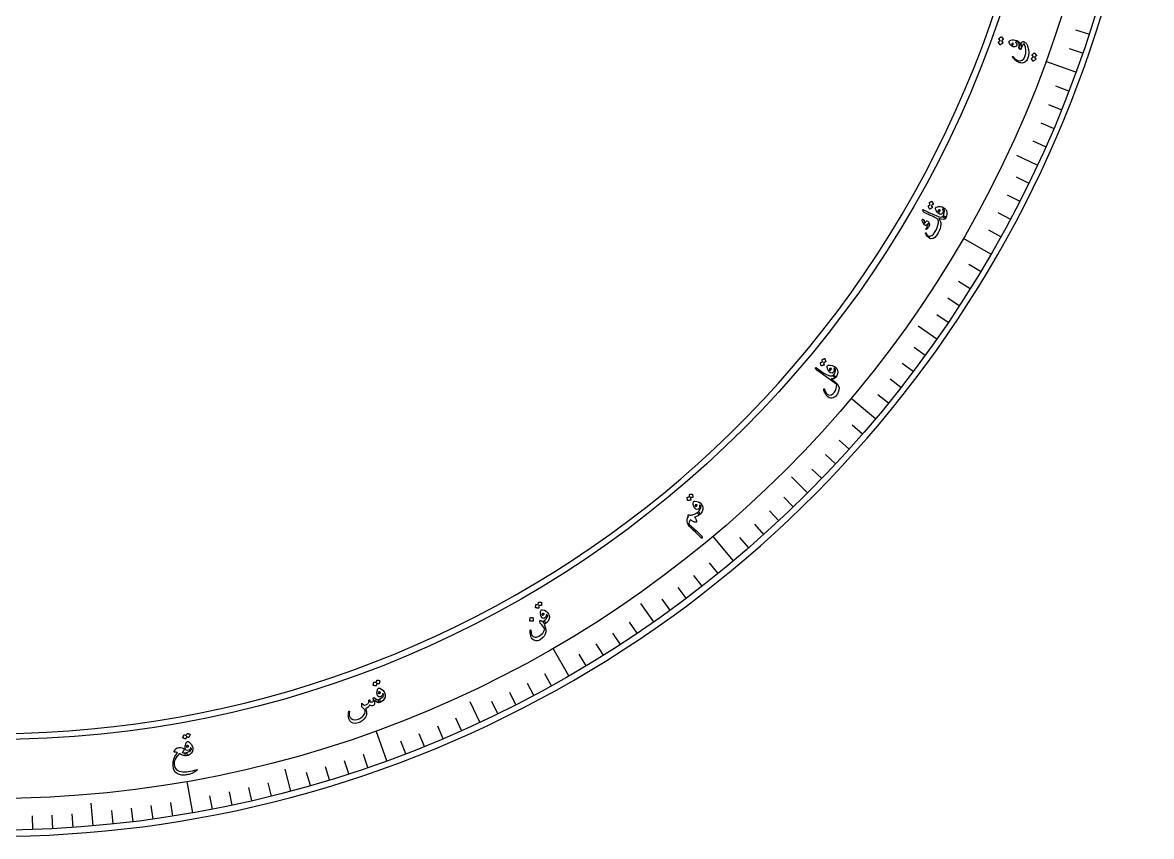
# Model space of a CAD drawing. Header units: millimetres. Extents: x -45 to 45, y -45 to 73.
# Drawn here: x 1.16 to 45, y -45 to -13.38 of the extents above; entities that cross this region are included whole.
import ezdxf

# ---------------------------------------------------------------- set-up
doc = ezdxf.new("R2010")
doc.units = ezdxf.units.MM
for name, color, linetype in [('CUT_INNER', 6, 'Continuous'), ('CUT_OUTER', 1, 'Continuous'), ('ENGRAVE', 7, 'Continuous'), ('ENGRAVE_FINE', 8, 'Continuous'), ('TEXT', 5, 'Continuous')]:
    doc.layers.add(name, color=color, linetype=linetype)

msp = doc.modelspace()

# ---------------------------------------------------------------- linework, layer by layer
at = {"layer": 'CUT_INNER'}
msp.add_arc((0.0002, -0.0001), 41, 92.34168, 48.51595, dxfattribs=at)
at = {"layer": 'CUT_OUTER'}
msp.add_arc((0, -0.0002), 44.9998, 179.74001, 0.25885, dxfattribs=at)
at = {"layer": 'ENGRAVE'}
for points in [[(42.0606, -15.3088), (40.9029, -14.8875)], [(40.5663, -18.9164), (39.7688, -18.5445)], [(38.7633, -22.38), (37.6964, -21.764)], [(36.6652, -25.6733), (35.9444, -25.1685)], [(34.2881, -28.7712), (33.3444, -27.9793)], [(31.6501, -31.6501), (31.0278, -31.0278)], [(28.7712, -34.2881), (27.9793, -33.3444)], [(25.6733, -36.6652), (25.1685, -35.9444)], [(22.38, -38.7633), (21.764, -37.6964)], [(18.9164, -40.5663), (18.5445, -39.7688)], [(15.3088, -42.0606), (14.8875, -40.9029)], [(11.5847, -43.2348), (11.357, -42.3848)], [(7.7725, -44.08), (7.5586, -42.8667)], [(3.9011, -44.5897), (3.8244, -43.713)]]:
    msp.add_lwpolyline(points, dxfattribs=at)
for radius in [44.76, 43.528, 41.24]:
    msp.add_circle((0, 0), radius, dxfattribs=at)
at = {"layer": 'ENGRAVE_FINE'}
for points in [[(42.5693, -13.8316), (42.0671, -13.6684)], [(42.3214, -14.5724), (41.8222, -14.4005)], [(41.7871, -16.0405), (41.2941, -15.8513)], [(41.5007, -16.7674), (41.0112, -16.5696)], [(41.2018, -17.4891), (40.7158, -17.2828)], [(40.8903, -18.2055), (40.4079, -17.9908)], [(40.23, -19.6215), (39.7555, -19.39)], [(39.8815, -20.3206), (39.411, -20.0809)], [(39.5207, -21.0135), (39.0545, -20.7657)], [(39.148, -21.7001), (38.6862, -21.4441)], [(38.3668, -23.0531), (37.9142, -22.7812)], [(37.9586, -23.7192), (37.5109, -23.4394)], [(37.5389, -24.378), (37.0961, -24.0905)], [(37.1077, -25.0295), (36.67, -24.7342)], [(36.2116, -26.3093), (35.7844, -25.9989)], [(35.7469, -26.9372), (35.3252, -26.6195)], [(35.2714, -27.557), (34.8553, -27.2319)], [(34.7851, -28.1684), (34.3747, -27.8361)], [(33.7808, -29.3652), (33.3823, -29.0188)], [(33.2632, -29.9503), (32.8708, -29.597)], [(32.7354, -30.5262), (32.3492, -30.1662)], [(32.1976, -31.0929), (31.8178, -30.7261)], [(31.0929, -32.1976), (30.7261, -31.8178)], [(30.5262, -32.7354), (30.1662, -32.3492)], [(29.9503, -33.2632), (29.597, -32.8708)], [(29.3652, -33.7808), (29.0188, -33.3823)], [(28.1684, -34.7851), (27.8361, -34.3747)], [(27.557, -35.2714), (27.2319, -34.8553)], [(26.9372, -35.7469), (26.6195, -35.3252)], [(26.3093, -36.2116), (25.9989, -35.7844)], [(25.0295, -37.1077), (24.7342, -36.67)], [(24.378, -37.5389), (24.0905, -37.0961)], [(23.7192, -37.9586), (23.4394, -37.5109)], [(23.0531, -38.3668), (22.7812, -37.9142)], [(21.7001, -39.148), (21.4441, -38.6862)], [(20.3206, -39.8815), (20.0809, -39.411)], [(21.0135, -39.5207), (20.7657, -39.0545)], [(19.6215, -40.23), (19.39, -39.7555)], [(17.4891, -41.2018), (17.2828, -40.7158)], [(18.2055, -40.8903), (17.9908, -40.4079)], [(16.7674, -41.5007), (16.5696, -41.0112)], [(16.0405, -41.7871), (15.8513, -41.2941)], [(13.8316, -42.5693), (13.6684, -42.0671)], [(14.5724, -42.3214), (14.4005, -41.8222)], [(12.3375, -43.0261), (12.192, -42.5185)], [(13.0866, -42.8042), (12.9322, -42.2993)], [(10.8284, -43.4304), (10.7007, -42.9181)], [(9.3061, -43.7819), (9.1963, -43.2654)], [(10.0688, -43.6128), (9.95, -43.0983)], [(6.2294, -44.3244), (6.1559, -43.8015)], [(7.002, -44.2089), (6.9194, -43.6874)], [(8.5406, -43.9376), (8.4399, -43.4193)], [(1.5621, -44.7327), (1.5437, -44.2051)], [(2.3426, -44.6987), (2.3149, -44.1714)], [(3.1223, -44.651), (3.0855, -44.1243)], [(4.6787, -44.5148), (4.6235, -43.9897)], [(5.4549, -44.4264), (5.3905, -43.9023)]]:
    msp.add_lwpolyline(points, dxfattribs=at)
at = {"layer": 'TEXT'}
for points in [[(39.0792, -14.0126), (39.0782, -14.0106), (39.078, -14.0081), (39.0787, -14.0053), (39.0802, -14.002), (39.0891, -13.9917), (39.0983, -13.9819), (39.1078, -13.9727), (39.1176, -13.9639), (39.1279, -13.9557), (39.1387, -13.948), (39.15, -13.9406), (39.1619, -13.9337), (39.1651, -13.9328), (39.1682, -13.9329), (39.1709, -13.9341), (39.1735, -13.9365), (39.2468, -14.0287), (39.2475, -14.0307), (39.2467, -14.0331), (39.2443, -14.0358), (39.2404, -14.0388), (39.2372, -14.0406), (39.2325, -14.0438), (39.2263, -14.0484), (39.2187, -14.0544), (39.2096, -14.0618), (39.1988, -14.0707), (39.1863, -14.081), (39.1721, -14.0927), (39.2285, -14.1654), (39.2299, -14.1684), (39.2295, -14.1713), (39.2271, -14.1743), (39.2228, -14.1772), (39.2191, -14.1797), (39.2134, -14.1838), (39.2058, -14.1894), (39.1962, -14.1965), (39.1846, -14.2054), (39.171, -14.216), (39.1552, -14.2285), (39.1374, -14.2428), (39.1349, -14.244), (39.1327, -14.2442), (39.1309, -14.2433), (39.1296, -14.2413), (39.0609, -14.1489), (39.0599, -14.1468), (39.0597, -14.1444), (39.0604, -14.1415), (39.0619, -14.1383), (39.069, -14.1293), (39.0765, -14.1209), (39.0844, -14.1129), (39.0927, -14.1054), (39.1014, -14.0984), (39.1104, -14.0918), (39.1196, -14.0857), (39.1291, -14.08)], [(39.5381, -14.0662), (39.5954, -14.0546), (39.6523, -14.0523), (39.7088, -14.0594), (39.765, -14.0759), (39.7773, -14.0805), (39.7893, -14.0853), (39.801, -14.0906), (39.8123, -14.0961), (39.8234, -14.102), (39.8339, -14.1081), (39.844, -14.1145), (39.8537, -14.1212), (39.912, -14.1774), (39.9433, -14.2464), (39.9476, -14.3282), (39.9248, -14.4225), (39.9223, -14.4269), (39.9187, -14.4287), (39.9141, -14.4281), (39.9085, -14.425), (39.8957, -14.4152), (39.8819, -14.4028), (39.8671, -14.388), (39.8512, -14.3707), (39.8486, -14.3673), (39.8471, -14.3636), (39.8466, -14.3595), (39.847, -14.3552), (39.8579, -14.2822), (39.8589, -14.2216), (39.85, -14.1732), (39.8313, -14.137), (39.8217, -14.1282), (39.8088, -14.1228), (39.7929, -14.1208), (39.7738, -14.1222), (39.7641, -14.1236), (39.7554, -14.1254), (39.7476, -14.1275), (39.741, -14.13), (39.735, -14.1328), (39.7297, -14.1358), (39.7248, -14.1389), (39.7205, -14.1423), (39.7396, -14.1638), (39.7538, -14.1841), (39.7633, -14.203), (39.7681, -14.2206), (39.7684, -14.2585), (39.7574, -14.2883), (39.7352, -14.3101), (39.7016, -14.3237), (39.6689, -14.3267), (39.6352, -14.3196), (39.6006, -14.3027), (39.565, -14.2758), (39.5171, -14.2285), (39.486, -14.1855), (39.4716, -14.1469), (39.474, -14.1126), (39.4816, -14.098), (39.4949, -14.0855), (39.5137, -14.0748), (39.5381, -14.0662)], [(39.5764, -14.2132), (39.5752, -14.2207), (39.5766, -14.2299), (39.5806, -14.2408), (39.5872, -14.2532), (39.5914, -14.2573), (39.5967, -14.2587), (39.6032, -14.2574), (39.6109, -14.2534), (39.6271, -14.2389), (39.6357, -14.2212), (39.6367, -14.2005), (39.63, -14.1767), (39.6282, -14.174), (39.6259, -14.1725), (39.6232, -14.1722), (39.6201, -14.1732), (39.6034, -14.1838), (39.5906, -14.1939), (39.5816, -14.2037), (39.5764, -14.2132)], [(39.8569, -14.3742), (39.8619, -14.3554), (39.8673, -14.3366), (39.8734, -14.3175), (39.88, -14.2984), (39.8872, -14.2792), (39.8951, -14.26), (39.9037, -14.241), (39.9129, -14.2219), (39.9318, -14.1871), (39.9516, -14.1591), (39.9724, -14.1378), (39.994, -14.1233), (40.0067, -14.119), (40.0211, -14.1186), (40.0371, -14.122), (40.0547, -14.1293), (40.09, -14.1488), (40.1181, -14.1672), (40.1389, -14.1843), (40.1524, -14.2004), (40.163, -14.2184), (40.1731, -14.2393), (40.1827, -14.2633), (40.1917, -14.2903), (40.2239, -14.4251), (40.2344, -14.5524), (40.2234, -14.6719), (40.191, -14.7836), (40.1698, -14.8267), (40.1443, -14.8637), (40.1146, -14.8944), (40.0807, -14.9188), (40.044, -14.9367), (40.0061, -14.9475), (39.9669, -14.9512), (39.9265, -14.9478), (39.8848, -14.9377), (39.8417, -14.921), (39.7972, -14.8978), (39.7512, -14.8681), (39.728, -14.8511), (39.7064, -14.8335), (39.6862, -14.8154), (39.6676, -14.7967), (39.6504, -14.7776), (39.6344, -14.7582), (39.6196, -14.7384), (39.6062, -14.7184), (39.6033, -14.7113), (39.6029, -14.7056), (39.6049, -14.7013), (39.6093, -14.6985), (39.6157, -14.6971), (39.6215, -14.6978), (39.627, -14.7006), (39.632, -14.7055), (39.6756, -14.7589), (39.7197, -14.801), (39.7643, -14.832), (39.8093, -14.8517), (39.9019, -14.8654), (39.9795, -14.8444), (40.042, -14.7886), (40.0893, -14.6981), (40.1174, -14.5855), (40.1222, -14.4649), (40.1036, -14.3365), (40.0616, -14.2005), (40.0601, -14.1985), (40.0581, -14.1975), (40.0556, -14.1976), (40.0525, -14.1987), (40.024, -14.2219), (39.9931, -14.2674), (39.9598, -14.3351), (39.9239, -14.425), (39.9217, -14.4293), (39.919, -14.4309), (39.9158, -14.43), (39.9122, -14.4264)], [(40.3658, -14.6429), (40.3648, -14.6407), (40.3646, -14.6382), (40.3654, -14.6353), (40.3669, -14.6319), (40.376, -14.6212), (40.3853, -14.6111), (40.395, -14.6015), (40.405, -14.5924), (40.4154, -14.5839), (40.4264, -14.5758), (40.4379, -14.5682), (40.4499, -14.561), (40.4532, -14.5599), (40.4562, -14.5601), (40.459, -14.5613), (40.4615, -14.5637), (40.5338, -14.6582), (40.5344, -14.6603), (40.5335, -14.6627), (40.5311, -14.6655), (40.5272, -14.6686), (40.5239, -14.6706), (40.5192, -14.6739), (40.5129, -14.6787), (40.5052, -14.6849), (40.4959, -14.6926), (40.4849, -14.7018), (40.4722, -14.7125), (40.4578, -14.7247), (40.5133, -14.7992), (40.5148, -14.8022), (40.5143, -14.8053), (40.5119, -14.8083), (40.5075, -14.8114), (40.5037, -14.814), (40.498, -14.8182), (40.4902, -14.8241), (40.4805, -14.8315), (40.4687, -14.8407), (40.4549, -14.8517), (40.4389, -14.8647), (40.4208, -14.8796), (40.4182, -14.8808), (40.416, -14.881), (40.4143, -14.8801), (40.4129, -14.8781), (40.3453, -14.7834), (40.3444, -14.7813), (40.3443, -14.7787), (40.345, -14.7758), (40.3466, -14.7724), (40.3538, -14.7632), (40.3614, -14.7544), (40.3695, -14.7461), (40.3779, -14.7384), (40.3868, -14.7311), (40.3959, -14.7242), (40.4052, -14.7179), (40.4149, -14.7119)], [(36.373, -20.385), (36.3724, -20.3828), (36.3726, -20.3803), (36.3738, -20.3776), (36.3758, -20.3746), (36.3863, -20.3659), (36.397, -20.3577), (36.4079, -20.3501), (36.4191, -20.3431), (36.4306, -20.3367), (36.4425, -20.3307), (36.455, -20.3254), (36.4678, -20.3205), (36.4712, -20.32), (36.4742, -20.3207), (36.4767, -20.3224), (36.4788, -20.3251), (36.5357, -20.4284), (36.5361, -20.4305), (36.5348, -20.4327), (36.532, -20.435), (36.5277, -20.4373), (36.5242, -20.4387), (36.519, -20.4411), (36.5122, -20.4446), (36.5037, -20.4493), (36.4934, -20.4551), (36.4813, -20.4621), (36.4672, -20.4702), (36.4512, -20.4795), (36.4947, -20.5607), (36.4956, -20.5639), (36.4947, -20.5667), (36.4918, -20.5693), (36.4871, -20.5715), (36.483, -20.5734), (36.4767, -20.5765), (36.4683, -20.5807), (36.4576, -20.5862), (36.4447, -20.5931), (36.4294, -20.6013), (36.4118, -20.6111), (36.3918, -20.6223), (36.3891, -20.6231), (36.387, -20.6229), (36.3854, -20.6217), (36.3843, -20.6196), (36.3321, -20.5168), (36.3314, -20.5146), (36.3317, -20.5121), (36.3328, -20.5094), (36.3349, -20.5065), (36.3433, -20.4988), (36.3521, -20.4916), (36.3613, -20.485), (36.3708, -20.479), (36.3805, -20.4735), (36.3905, -20.4685), (36.4006, -20.4639), (36.411, -20.4599)], [(36.6201, -20.5714), (36.6256, -20.5642), (36.6339, -20.5574), (36.645, -20.5511), (36.6589, -20.5452), (36.7317, -20.5274), (36.8029, -20.5263), (36.8726, -20.5422), (36.9408, -20.575), (36.9732, -20.5976), (36.9998, -20.6218), (37.0207, -20.6475), (37.0358, -20.6748), (37.0576, -20.7479), (37.0613, -20.8212), (37.047, -20.8944), (37.0146, -20.9676), (37.009, -20.9737), (37.0007, -20.9768), (36.9896, -20.9771), (36.9758, -20.9746), (36.9686, -20.9724), (36.9616, -20.9697), (36.9547, -20.9664), (36.9479, -20.9625), (36.9414, -20.9583), (36.9353, -20.954), (36.9296, -20.9497), (36.9243, -20.9453), (36.9159, -20.9365), (36.911, -20.9275), (36.9095, -20.9184), (36.9115, -20.9092), (36.9406, -20.8368), (36.9567, -20.7688), (36.96, -20.7055), (36.9505, -20.6467), (36.9332, -20.6396), (36.9191, -20.6348), (36.9079, -20.6323), (36.8999, -20.632), (36.8923, -20.6329), (36.8868, -20.6345), (36.8833, -20.6369), (36.8818, -20.64), (36.8814, -20.6425), (36.8815, -20.6447), (36.8821, -20.6466), (36.8832, -20.6483), (36.8997, -20.6721), (36.9096, -20.6955), (36.9128, -20.7187), (36.9094, -20.7415), (36.8829, -20.7985), (36.8469, -20.8276), (36.8015, -20.8289), (36.7467, -20.8023), (36.7189, -20.7805), (36.6926, -20.7536), (36.6677, -20.7214), (36.6442, -20.6841), (36.626, -20.6484), (36.6159, -20.6178), (36.6139, -20.5921), (36.6201, -20.5714)], [(36.1078, -21.0217), (36.1093, -21.0198), (36.1112, -21.0185), (36.1135, -21.0177), (36.1163, -21.0176), (36.1183, -21.0182), (36.1203, -21.0192), (36.1223, -21.0206), (36.1242, -21.0223), (36.1707, -21.081), (36.1752, -21.0874), (36.1781, -21.0932), (36.1795, -21.0983), (36.1794, -21.1027), (36.1752, -21.1192), (36.1735, -21.1343), (36.1743, -21.1481), (36.1777, -21.1605), (36.1809, -21.1645), (36.1865, -21.1649), (36.1946, -21.1619), (36.2051, -21.1554), (36.2109, -21.1503), (36.2168, -21.145), (36.2226, -21.1394), (36.2285, -21.1335), (36.2343, -21.1273), (36.2402, -21.1206), (36.2462, -21.1134), (36.2522, -21.1058), (36.2809, -21.0842), (36.3109, -21.0893), (36.3423, -21.1214), (36.3749, -21.1803), (36.3826, -21.2012), (36.3871, -21.22), (36.3886, -21.2366), (36.387, -21.251), (36.3822, -21.2652), (36.3731, -21.2832), (36.3596, -21.3051), (36.3417, -21.3309), (36.3323, -21.3439), (36.3228, -21.3559), (36.3134, -21.367), (36.3039, -21.3771), (36.2946, -21.3864), (36.2857, -21.3949), (36.2773, -21.4028), (36.2692, -21.4099), (36.263, -21.4136), (36.2572, -21.4154), (36.252, -21.4154), (36.2472, -21.4136), (36.2431, -21.4103), (36.2412, -21.4063), (36.2414, -21.4016), (36.2436, -21.3963), (36.2518, -21.38), (36.2614, -21.3616), (36.2724, -21.3412), (36.2848, -21.3187), (36.3077, -21.2768), (36.3241, -21.2431), (36.3339, -21.2178), (36.3371, -21.2007), (36.3368, -21.1981), (36.3356, -21.196), (36.3335, -21.1946), (36.3305, -21.1938), (36.3282, -21.1938), (36.3257, -21.1948), (36.3228, -21.1967), (36.3195, -21.1995), (36.2924, -21.2276), (36.2804, -21.239), (36.2684, -21.2477), (36.2565, -21.2538), (36.2446, -21.2572), (36.2321, -21.2587), (36.2209, -21.2573), (36.2109, -21.2531), (36.2023, -21.246), (36.1502, -21.1879), (36.1171, -21.1311), (36.103, -21.0757), (36.1078, -21.0217)], [(36.1181, -20.6562), (36.1138, -20.6464), (36.1143, -20.641), (36.1197, -20.6401), (36.1299, -20.6436), (36.1388, -20.6477), (36.1534, -20.6545), (36.1737, -20.6642), (36.1996, -20.6767), (36.2314, -20.6919), (36.2689, -20.7097), (36.3122, -20.7302), (36.3613, -20.7533), (36.5154, -20.8246), (36.6349, -20.8773), (36.7196, -20.9115), (36.7696, -20.9272), (36.8166, -20.9329), (36.8561, -20.9316), (36.8879, -20.9233), (36.9122, -20.9081), (36.9226, -20.9003), (36.934, -20.8962), (36.9464, -20.8956), (36.9598, -20.8986), (36.9731, -20.9043), (36.985, -20.9117), (36.9955, -20.9208), (37.0047, -20.9316), (37.0118, -20.9425), (37.0159, -20.952), (37.017, -20.96), (37.0152, -20.9665), (36.974, -21.01), (36.9142, -21.0277), (36.836, -21.0196), (36.7393, -20.9857), (36.7558, -21.009), (36.7713, -21.0351), (36.7858, -21.0641), (36.7991, -21.0959), (36.8093, -21.1264), (36.8162, -21.1559), (36.82, -21.1844), (36.8205, -21.2118), (36.8114, -21.2973), (36.7922, -21.3815), (36.763, -21.4644), (36.7237, -21.5459), (36.6578, -21.65), (36.5899, -21.7234), (36.5201, -21.7661), (36.4485, -21.7781), (36.4287, -21.7757), (36.4104, -21.7715), (36.3935, -21.7654), (36.3781, -21.7575), (36.328, -21.7198), (36.2864, -21.6762), (36.2532, -21.6269), (36.2284, -21.5717), (36.2272, -21.567), (36.227, -21.5625), (36.2278, -21.5582), (36.2297, -21.5541), (36.232, -21.5513), (36.235, -21.5497), (36.2387, -21.5492), (36.243, -21.5498), (36.2466, -21.5519), (36.2501, -21.5552), (36.2534, -21.5598), (36.2566, -21.5656), (36.2795, -21.6074), (36.3015, -21.6393), (36.3225, -21.6613), (36.3425, -21.6733), (36.408, -21.6798), (36.4739, -21.6533), (36.54, -21.5939), (36.6063, -21.5015), (36.6471, -21.4242), (36.6808, -21.3408), (36.7073, -21.2514), (36.7265, -21.1561), (36.729, -21.1223), (36.7269, -21.0901), (36.7203, -21.0596), (36.7091, -21.0306), (36.7036, -21.0221), (36.6946, -21.0128), (36.682, -21.0029), (36.6659, -20.9922), (36.6376, -20.976), (36.5892, -20.9513), (36.5206, -20.9181), (36.4319, -20.8763), (36.3854, -20.8546), (36.3453, -20.8359), (36.3115, -20.8201), (36.2841, -20.8074), (36.2629, -20.7975), (36.2477, -20.7904), (36.2386, -20.7862), (36.2356, -20.7848), (36.2046, -20.7697), (36.1805, -20.7551), (36.1635, -20.7409), (36.1533, -20.7271)], [(36.7228, -20.6787), (36.7196, -20.6919), (36.7231, -20.7056), (36.7333, -20.7199), (36.7501, -20.7348), (36.7531, -20.7364), (36.7554, -20.7374), (36.7569, -20.7378), (36.7576, -20.7375), (36.7669, -20.7276), (36.775, -20.7168), (36.7818, -20.7051), (36.7875, -20.6925), (36.7912, -20.6808), (36.7928, -20.6703), (36.7924, -20.6611), (36.7899, -20.6533), (36.7643, -20.6558), (36.7445, -20.6609), (36.7307, -20.6685), (36.7228, -20.6787)], [(32.2074, -26.4807), (32.2072, -26.4784), (32.2078, -26.476), (32.2094, -26.4736), (32.212, -26.471), (32.2238, -26.4642), (32.2358, -26.4581), (32.2479, -26.4525), (32.2601, -26.4476), (32.2726, -26.4433), (32.2854, -26.4396), (32.2986, -26.4365), (32.3121, -26.4339), (32.3155, -26.4341), (32.3183, -26.4352), (32.3205, -26.4373), (32.3221, -26.4404), (32.3599, -26.5521), (32.3598, -26.5543), (32.3582, -26.5562), (32.3551, -26.558), (32.3504, -26.5595), (32.3468, -26.5602), (32.3412, -26.5617), (32.3339, -26.5639), (32.3247, -26.567), (32.3136, -26.5709), (32.3003, -26.5757), (32.2851, -26.5812), (32.2677, -26.5876), (32.2961, -26.6752), (32.2965, -26.6784), (32.2951, -26.6811), (32.2919, -26.683), (32.2868, -26.6844), (32.2825, -26.6855), (32.2757, -26.6875), (32.2666, -26.6902), (32.2552, -26.6937), (32.2413, -26.6981), (32.2248, -26.7036), (32.2057, -26.7101), (32.1841, -26.7176), (32.1812, -26.7179), (32.1792, -26.7174), (32.1778, -26.7159), (32.1772, -26.7136), (32.1438, -26.6032), (32.1436, -26.6009), (32.1443, -26.5986), (32.1459, -26.5961), (32.1484, -26.5936), (32.1581, -26.5875), (32.168, -26.582), (32.1782, -26.5771), (32.1886, -26.5729), (32.1992, -26.5692), (32.2098, -26.566), (32.2206, -26.5633), (32.2315, -26.5611)], [(32.4177, -26.7077), (32.4244, -26.7016), (32.4338, -26.6965), (32.4458, -26.6922), (32.4605, -26.6888), (32.5353, -26.6841), (32.6056, -26.6956), (32.6714, -26.7235), (32.7327, -26.7678), (32.7606, -26.7959), (32.7826, -26.8244), (32.7986, -26.8533), (32.8087, -26.8828), (32.8172, -26.9587), (32.808, -27.0314), (32.7809, -27.101), (32.7361, -27.1673), (32.7296, -27.1723), (32.7208, -27.174), (32.7099, -27.1723), (32.6968, -27.1673), (32.6901, -27.164), (32.6836, -27.16), (32.6774, -27.1556), (32.6714, -27.1505), (32.6657, -27.1453), (32.6605, -27.14), (32.6557, -27.1347), (32.6512, -27.1295), (32.6445, -27.1193), (32.6412, -27.1096), (32.6414, -27.1004), (32.645, -27.0917), (32.6864, -27.0255), (32.7143, -26.9615), (32.7287, -26.8997), (32.7296, -26.8402), (32.7139, -26.8302), (32.7008, -26.8229), (32.6903, -26.8185), (32.6824, -26.8168), (32.6749, -26.8163), (32.6691, -26.8169), (32.6653, -26.8186), (32.6633, -26.8215), (32.6624, -26.8238), (32.6621, -26.826), (32.6623, -26.828), (32.6632, -26.8299), (32.6752, -26.8562), (32.6808, -26.881), (32.6799, -26.9044), (32.6725, -26.9262), (32.6364, -26.9776), (32.5958, -27), (32.5509, -26.9932), (32.5016, -26.9574), (32.4781, -26.9311), (32.457, -26.8999), (32.4381, -26.8638), (32.4216, -26.8229), (32.4099, -26.7846), (32.4054, -26.7527), (32.408, -26.727), (32.4177, -26.7077)], [(32.2814, -26.9976), (32.405, -27.0704), (32.5101, -27.1077), (32.5968, -27.1095), (32.6651, -27.0758), (32.673, -27.0765), (32.684, -27.0838), (32.6983, -27.0975), (32.7157, -27.1177), (32.7288, -27.1344), (32.7367, -27.1481), (32.7395, -27.1587), (32.737, -27.1663), (32.7031, -27.1969), (32.6622, -27.2151), (32.6144, -27.2211), (32.5596, -27.2148), (32.6979, -27.3212), (32.7956, -27.4168), (32.8525, -27.5016), (32.8686, -27.5756), (32.8573, -27.6626), (32.8378, -27.7384), (32.8101, -27.803), (32.7744, -27.8565), (32.7304, -27.9029), (32.6842, -27.9375), (32.6357, -27.9601), (32.5849, -27.9709), (32.5343, -27.969), (32.4858, -27.9539), (32.4397, -27.9255), (32.3959, -27.8839), (32.3752, -27.8584), (32.3562, -27.8312), (32.3387, -27.802), (32.3228, -27.7711), (32.3084, -27.7383), (32.2957, -27.7036), (32.2847, -27.667), (32.2753, -27.6284), (32.2749, -27.6235), (32.2755, -27.619), (32.2771, -27.6149), (32.2796, -27.6112), (32.2824, -27.6087), (32.2856, -27.6072), (32.2892, -27.6067), (32.2933, -27.6073), (32.2973, -27.6091), (32.3007, -27.6123), (32.3035, -27.617), (32.3057, -27.6231), (32.3355, -27.7084), (32.3712, -27.7738), (32.4129, -27.8193), (32.4607, -27.8449), (32.5218, -27.852), (32.5816, -27.8357), (32.6398, -27.7959), (32.6965, -27.7326), (32.7361, -27.6675), (32.7627, -27.5973), (32.7762, -27.5219), (32.7768, -27.4413), (32.0504, -26.9147), (32.0331, -26.902), (32.0191, -26.8906), (32.0083, -26.8804), (32.0008, -26.8714), (31.9562, -26.8017), (31.9571, -26.7902), (31.9635, -26.7858), (31.9755, -26.7887), (31.9931, -26.7987)], [(32.4999, -26.8315), (32.4944, -26.8439), (32.4954, -26.8581), (32.5029, -26.8739), (32.5169, -26.8915), (32.5196, -26.8937), (32.5216, -26.895), (32.523, -26.8957), (32.5238, -26.8955), (32.5347, -26.8874), (32.5445, -26.8782), (32.5533, -26.8679), (32.5611, -26.8565), (32.5668, -26.8456), (32.5703, -26.8356), (32.5715, -26.8265), (32.5705, -26.8183), (32.5448, -26.8163), (32.5244, -26.8178), (32.5095, -26.8229), (32.4999, -26.8315)], [(27.0596, -31.7226), (27.0598, -31.7203), (27.0609, -31.718), (27.0629, -31.7159), (27.0658, -31.7138), (27.0787, -31.7092), (27.0915, -31.7053), (27.1044, -31.7019), (27.1173, -31.6992), (27.1304, -31.6972), (27.1436, -31.6958), (27.1571, -31.695), (27.1709, -31.6949), (27.1742, -31.6957), (27.1768, -31.6973), (27.1786, -31.6997), (27.1796, -31.7031), (27.1972, -31.8197), (27.1968, -31.8218), (27.1948, -31.8234), (27.1915, -31.8246), (27.1866, -31.8253), (27.1828, -31.8253), (27.1772, -31.8258), (27.1695, -31.8267), (27.1599, -31.8281), (27.1483, -31.83), (27.1344, -31.8324), (27.1184, -31.8351), (27.1002, -31.8384), (27.1128, -31.9296), (27.1126, -31.9329), (27.1108, -31.9352), (27.1072, -31.9366), (27.102, -31.937), (27.0976, -31.9374), (27.0906, -31.9381), (27.0812, -31.9392), (27.0693, -31.9407), (27.0548, -31.9426), (27.0376, -31.9451), (27.0177, -31.9481), (26.995, -31.9517), (26.9922, -31.9515), (26.9903, -31.9506), (26.9892, -31.9489), (26.989, -31.9465), (26.9755, -31.8321), (26.9757, -31.8298), (26.9768, -31.8275), (26.9788, -31.8254), (26.9817, -31.8233), (26.9923, -31.819), (27.0031, -31.8154), (27.0139, -31.8124), (27.0249, -31.81), (27.036, -31.8082), (27.047, -31.8069), (27.0581, -31.8062), (27.0693, -31.806)], [(27.2268, -31.983), (27.2345, -31.9782), (27.2446, -31.9747), (27.2572, -31.9726), (27.2723, -31.9719), (27.3467, -31.9804), (27.4139, -32.0041), (27.4738, -32.0431), (27.5264, -32.0975), (27.5489, -32.1299), (27.5655, -32.1618), (27.5762, -32.1932), (27.581, -32.224), (27.5761, -32.3002), (27.5542, -32.3702), (27.5154, -32.4339), (27.4596, -32.4914), (27.4523, -32.4951), (27.4434, -32.4952), (27.4329, -32.4916), (27.4209, -32.4845), (27.4149, -32.48), (27.4092, -32.475), (27.4038, -32.4695), (27.3988, -32.4635), (27.3942, -32.4573), (27.39, -32.4511), (27.3861, -32.4451), (27.3827, -32.4392), (27.3779, -32.428), (27.3763, -32.4179), (27.3781, -32.4088), (27.3832, -32.4009), (27.4355, -32.343), (27.4742, -32.2849), (27.4993, -32.2266), (27.5107, -32.1681), (27.4969, -32.1555), (27.4853, -32.1461), (27.4758, -32.1399), (27.4683, -32.1368), (27.4609, -32.135), (27.4552, -32.1346), (27.4511, -32.1356), (27.4486, -32.1381), (27.4473, -32.1402), (27.4466, -32.1423), (27.4465, -32.1444), (27.447, -32.1463), (27.4543, -32.1743), (27.4554, -32.1997), (27.4504, -32.2226), (27.4393, -32.2428), (27.3947, -32.2871), (27.3508, -32.302), (27.3078, -32.2874), (27.2656, -32.2435), (27.2471, -32.2135), (27.2317, -32.179), (27.2195, -32.1403), (27.2104, -32.0971), (27.2056, -32.0573), (27.2068, -32.0251), (27.2138, -32.0003), (27.2268, -31.983)], [(27.0232, -32.5068), (27.048, -32.5103), (27.0727, -32.5123), (27.0973, -32.5129), (27.1218, -32.5121), (27.1461, -32.5097), (27.1701, -32.5056), (27.1937, -32.4999), (27.2171, -32.4925), (27.2399, -32.4838), (27.2622, -32.4744), (27.2838, -32.4642), (27.3047, -32.4533), (27.3251, -32.4415), (27.345, -32.4288), (27.3643, -32.4153), (27.3832, -32.4009), (27.3999, -32.3929), (27.416, -32.3942), (27.4316, -32.4049), (27.4466, -32.4248), (27.4591, -32.4481), (27.4655, -32.467), (27.4656, -32.4814), (27.4596, -32.4914), (27.4126, -32.5267), (27.3636, -32.5551), (27.3126, -32.5764), (27.2597, -32.5907), (27.2574, -32.5916), (27.2564, -32.593), (27.2567, -32.5948), (27.2582, -32.5971), (27.2983, -32.6469), (27.325, -32.6926), (27.3384, -32.7342), (27.3385, -32.7718), (27.3348, -32.7819), (27.3286, -32.789), (27.32, -32.7933), (27.3091, -32.7946), (27.2833, -32.7923), (27.2573, -32.7872), (27.2313, -32.7791), (27.2051, -32.7681), (27.179, -32.7541), (27.1531, -32.7368), (27.1275, -32.7164), (27.1021, -32.6928), (27.0787, -32.7191), (27.0605, -32.7533), (27.0474, -32.7954), (27.0394, -32.8453), (27.0462, -32.8612), (27.0678, -32.8876), (27.1042, -32.9243), (27.1554, -32.9715), (27.2407, -33.0481), (27.3157, -33.1167), (27.3802, -33.1774), (27.4344, -33.2301), (27.4781, -33.2748), (27.5115, -33.3113), (27.5344, -33.3397), (27.5469, -33.36), (27.5526, -33.3736), (27.556, -33.3848), (27.5571, -33.3938), (27.5558, -33.4004), (27.5525, -33.4057), (27.548, -33.409), (27.5421, -33.4101), (27.535, -33.409), (27.5271, -33.406), (27.5192, -33.4011), (27.5113, -33.3943), (27.5034, -33.3856), (27.4531, -33.332), (27.3863, -33.2672), (27.3032, -33.1911), (27.2038, -33.1037), (27.1211, -33.0268), (27.0562, -32.9538), (27.0088, -32.8848), (26.9791, -32.8199), (26.9681, -32.7623), (26.9707, -32.7016), (26.9868, -32.6377), (27.0164, -32.5707), (27.0119, -32.5588), (27.0085, -32.5473), (27.0061, -32.5363), (27.0046, -32.5257), (27.0048, -32.5163), (27.008, -32.5101), (27.0141, -32.5069), (27.0232, -32.5068)], [(27.286, -32.1193), (27.2784, -32.1305), (27.2769, -32.1446), (27.2815, -32.1616), (27.2922, -32.1813), (27.2945, -32.1839), (27.2962, -32.1856), (27.2975, -32.1865), (27.2983, -32.1865), (27.3104, -32.1804), (27.3217, -32.1731), (27.3322, -32.1645), (27.3419, -32.1547), (27.3494, -32.1449), (27.3546, -32.1356), (27.3574, -32.1269), (27.3578, -32.1187), (27.3328, -32.1121), (27.3125, -32.1101), (27.2969, -32.1124), (27.286, -32.1193)], [(21.1919, -35.9089), (21.1925, -35.9066), (21.1939, -35.9046), (21.1963, -35.9028), (21.1995, -35.9013), (21.213, -35.899), (21.2264, -35.8973), (21.2396, -35.8962), (21.2528, -35.8958), (21.266, -35.896), (21.2793, -35.8969), (21.2928, -35.8985), (21.3063, -35.9008), (21.3095, -35.9021), (21.3117, -35.9041), (21.313, -35.9069), (21.3135, -35.9103), (21.3108, -36.0282), (21.31, -36.0302), (21.3078, -36.0315), (21.3042, -36.0321), (21.2993, -36.0319), (21.2956, -36.0313), (21.2899, -36.0308), (21.2823, -36.0304), (21.2726, -36.0301), (21.2608, -36.03), (21.2467, -36.0299), (21.2305, -36.0299), (21.212, -36.0299), (21.2087, -36.122), (21.2079, -36.1252), (21.2057, -36.1271), (21.202, -36.1279), (21.1968, -36.1274), (21.1923, -36.127), (21.1853, -36.1265), (21.1758, -36.126), (21.1639, -36.1254), (21.1493, -36.1248), (21.1319, -36.1242), (21.1118, -36.1238), (21.0889, -36.1235), (21.0861, -36.1228), (21.0843, -36.1216), (21.0836, -36.1197), (21.0838, -36.1173), (21.0902, -36.0022), (21.0908, -36), (21.0923, -35.998), (21.0946, -35.9962), (21.0979, -35.9947), (21.1091, -35.9923), (21.1203, -35.9905), (21.1315, -35.9894), (21.1427, -35.989), (21.1539, -35.9892), (21.165, -35.9898), (21.1761, -35.991), (21.1871, -35.9927)], [(21.3117, -36.1942), (21.3202, -36.1908), (21.3308, -36.1891), (21.3435, -36.1892), (21.3585, -36.1911), (21.4304, -36.2122), (21.4925, -36.2472), (21.5447, -36.2959), (21.5872, -36.3585), (21.6038, -36.3944), (21.6146, -36.4287), (21.6198, -36.4614), (21.6192, -36.4926), (21.6012, -36.5668), (21.5676, -36.632), (21.5184, -36.6881), (21.4536, -36.7351), (21.4457, -36.7375), (21.4369, -36.736), (21.4272, -36.7307), (21.4166, -36.7216), (21.4114, -36.7161), (21.4067, -36.7102), (21.4024, -36.7039), (21.3985, -36.6971), (21.395, -36.6902), (21.3919, -36.6834), (21.3891, -36.6769), (21.3867, -36.6704), (21.3839, -36.6585), (21.3842, -36.6483), (21.3875, -36.6397), (21.3938, -36.6328), (21.4554, -36.5847), (21.5035, -36.5341), (21.5382, -36.481), (21.5595, -36.4254), (21.5482, -36.4106), (21.5383, -36.3994), (21.53, -36.3916), (21.5232, -36.3873), (21.5162, -36.3843), (21.5106, -36.3829), (21.5064, -36.3832), (21.5035, -36.3851), (21.5019, -36.3871), (21.5009, -36.389), (21.5004, -36.391), (21.5006, -36.393), (21.5029, -36.4218), (21.4996, -36.4471), (21.4908, -36.4687), (21.4764, -36.4867), (21.4248, -36.5227), (21.379, -36.5297), (21.3391, -36.508), (21.3051, -36.4575), (21.2921, -36.4247), (21.2829, -36.3882), (21.2775, -36.3478), (21.276, -36.3037), (21.2781, -36.2638), (21.2848, -36.2322), (21.296, -36.209), (21.3117, -36.1942)], [(21.3466, -36.3386), (21.3372, -36.3484), (21.3333, -36.362), (21.3349, -36.3795), (21.342, -36.4008), (21.3438, -36.4038), (21.3453, -36.4058), (21.3464, -36.4068), (21.3471, -36.407), (21.3601, -36.403), (21.3726, -36.3978), (21.3844, -36.3911), (21.3955, -36.3831), (21.4047, -36.3748), (21.4113, -36.3666), (21.4156, -36.3584), (21.4174, -36.3504), (21.394, -36.3397), (21.3744, -36.3341), (21.3585, -36.3338), (21.3466, -36.3386)], [(20.8685, -36.5092), (20.8691, -36.5069), (20.8706, -36.5049), (20.873, -36.5032), (20.8763, -36.5017), (20.9035, -36.498), (20.9306, -36.4971), (20.9576, -36.4989), (20.9845, -36.5034), (20.9876, -36.5046), (20.9896, -36.5065), (20.9907, -36.5089), (20.9908, -36.5119), (20.9872, -36.6293), (20.9863, -36.6325), (20.9841, -36.6345), (20.9803, -36.6352), (20.9751, -36.6347), (20.9706, -36.6342), (20.9636, -36.6337), (20.954, -36.6331), (20.942, -36.6324), (20.9273, -36.6317), (20.9099, -36.631), (20.8896, -36.6305), (20.8666, -36.63), (20.8633, -36.6296), (20.8612, -36.6285), (20.8602, -36.6268), (20.8604, -36.6244)], [(21.2551, -36.6252), (21.2552, -36.6168), (21.2578, -36.6115), (21.263, -36.6092), (21.2707, -36.6101), (21.2757, -36.6115), (21.2816, -36.6136), (21.2884, -36.6163), (21.2961, -36.6197), (21.3046, -36.6235), (21.3139, -36.628), (21.3238, -36.6329), (21.3345, -36.6384), (21.348, -36.6432), (21.3625, -36.6438), (21.3777, -36.6404), (21.3938, -36.6328), (21.4054, -36.628), (21.4161, -36.6277), (21.426, -36.632), (21.4351, -36.6406), (21.4425, -36.6515), (21.4486, -36.6644), (21.4535, -36.6794), (21.457, -36.6964), (21.459, -36.7113), (21.459, -36.7227), (21.4572, -36.7306), (21.4536, -36.7351), (21.4181, -36.7557), (21.4485, -36.8254), (21.4688, -36.8975), (21.4792, -36.972), (21.4794, -37.0489), (21.4618, -37.1355), (21.42, -37.2155), (21.3541, -37.2886), (21.2641, -37.3548), (21.213, -37.3808), (21.1624, -37.3958), (21.1124, -37.3999), (21.063, -37.393), (21.0178, -37.3763), (20.9792, -37.3514), (20.9472, -37.3186), (20.9217, -37.2777), (20.9114, -37.2535), (20.9025, -37.226), (20.895, -37.1952), (20.8889, -37.161), (20.8842, -37.1235), (20.8805, -37.0828), (20.878, -37.039), (20.8766, -36.992), (20.8767, -36.9879), (20.8777, -36.9845), (20.8794, -36.9819), (20.8819, -36.9799), (20.8858, -36.9781), (20.8894, -36.9771), (20.8928, -36.9771), (20.896, -36.978), (20.8994, -36.9801), (20.9017, -36.9834), (20.903, -36.9879), (20.9033, -36.9935), (20.9071, -37.0576), (20.9137, -37.1089), (20.9229, -37.1476), (20.9349, -37.1736), (20.9872, -37.2323), (21.0501, -37.2601), (21.1236, -37.2572), (21.2077, -37.2233), (21.2944, -37.1657), (21.3617, -37.1014), (21.4094, -37.0304), (21.4376, -36.953), (21.4053, -36.8835), (21.3688, -36.8244), (21.3281, -36.7754), (21.2832, -36.7367), (21.2761, -36.7312), (21.2709, -36.7267), (21.2676, -36.7232), (21.2662, -36.7207)], [(14.9159, -38.9366), (14.9169, -38.9345), (14.9186, -38.9327), (14.9212, -38.9314), (14.9247, -38.9304), (14.9383, -38.9304), (14.9518, -38.9309), (14.9651, -38.9321), (14.9781, -38.9339), (14.9911, -38.9363), (15.0041, -38.9394), (15.0171, -38.9432), (15.0301, -38.9477), (15.033, -38.9495), (15.0348, -38.9519), (15.0357, -38.9548), (15.0356, -38.9583), (15.0132, -39.0741), (15.0121, -39.0759), (15.0098, -39.0768), (15.0062, -39.0768), (15.0013, -39.0758), (14.9978, -39.0746), (14.9923, -39.0731), (14.9848, -39.0715), (14.9753, -39.0696), (14.9636, -39.0675), (14.9498, -39.0651), (14.9338, -39.0624), (14.9156, -39.0593), (14.897, -39.1495), (14.8957, -39.1525), (14.8932, -39.1541), (14.8894, -39.1542), (14.8844, -39.1529), (14.88, -39.1518), (14.8732, -39.1501), (14.8639, -39.148), (14.8522, -39.1454), (14.8379, -39.1424), (14.8209, -39.139), (14.8011, -39.1352), (14.7786, -39.1311), (14.776, -39.1299), (14.7744, -39.1284), (14.774, -39.1265), (14.7746, -39.1241), (14.8001, -39.0117), (14.8011, -39.0096), (14.8028, -39.0079), (14.8054, -39.0065), (14.8089, -39.0056), (14.8203, -39.0051), (14.8317, -39.0052), (14.8429, -39.006), (14.8541, -39.0074), (14.8651, -39.0094), (14.8759, -39.0119), (14.8866, -39.0149), (14.8972, -39.0184)], [(14.9866, -39.2379), (14.9954, -39.2359), (15.0062, -39.2361), (15.0187, -39.2383), (15.0332, -39.2426), (15.1005, -39.2755), (15.1559, -39.3202), (15.1994, -39.377), (15.2308, -39.4458), (15.2412, -39.484), (15.2462, -39.5196), (15.2458, -39.5527), (15.24, -39.5833), (15.2099, -39.6535), (15.1659, -39.7122), (15.1081, -39.7593), (15.0363, -39.7948), (15.0282, -39.7959), (15.0197, -39.793), (15.011, -39.7862), (15.0021, -39.7754), (14.9979, -39.7691), (14.9943, -39.7625), (14.9911, -39.7556), (14.9883, -39.7482), (14.986, -39.7408), (14.9841, -39.7337), (14.9825, -39.7267), (14.9812, -39.72), (14.9804, -39.7078), (14.9824, -39.6977), (14.987, -39.6898), (14.9945, -39.684), (15.0632, -39.6469), (15.119, -39.605), (15.1621, -39.5584), (15.1923, -39.5072), (15.1836, -39.4907), (15.1758, -39.4779), (15.1689, -39.4689), (15.1629, -39.4635), (15.1565, -39.4594), (15.1512, -39.4571), (15.147, -39.4567), (15.1439, -39.4581), (15.142, -39.4597), (15.1406, -39.4615), (15.1398, -39.4634), (15.1396, -39.4654), (15.1371, -39.4942), (15.1297, -39.5185), (15.1174, -39.5384), (15.1002, -39.5538), (15.0433, -39.5806), (14.997, -39.58), (14.9613, -39.5519), (14.9362, -39.4964), (14.9288, -39.4619), (14.9258, -39.4244), (14.9272, -39.3837), (14.933, -39.34), (14.9418, -39.3009), (14.9537, -39.2709), (14.9686, -39.2499), (14.9866, -39.2379)], [(14.9969, -39.3861), (14.986, -39.3942), (14.9799, -39.407), (14.9786, -39.4245), (14.982, -39.4467), (14.9833, -39.4499), (14.9844, -39.4521), (14.9853, -39.4533), (14.986, -39.4536), (14.9995, -39.4519), (15.0126, -39.4488), (15.0254, -39.4442), (15.0377, -39.4381), (15.0481, -39.4314), (15.0561, -39.4244), (15.0616, -39.4171), (15.0648, -39.4095), (15.0434, -39.395), (15.025, -39.3863), (15.0095, -39.3833), (14.9969, -39.3861)], [(14.7811, -39.6334), (14.7812, -39.6262), (14.7827, -39.6198), (14.7858, -39.614), (14.7903, -39.6089), (14.7972, -39.605), (14.8053, -39.605), (14.8148, -39.6089), (14.8255, -39.6168), (14.875, -39.656), (14.9197, -39.6802), (14.9595, -39.6896), (14.9945, -39.684), (15.0115, -39.682), (15.0261, -39.6911), (15.0381, -39.7113), (15.0477, -39.7427), (15.0506, -39.7625), (15.0497, -39.7778), (15.0449, -39.7886), (15.0363, -39.7948), (14.9893, -39.8026), (14.94, -39.7914), (14.8883, -39.7611), (14.8343, -39.7118), (14.8298, -39.7073), (14.8264, -39.7067), (14.8244, -39.71), (14.8237, -39.7172), (14.8262, -39.7681), (14.8274, -39.8093), (14.8272, -39.8408), (14.8257, -39.8626), (14.8222, -39.8792), (14.8153, -39.8927), (14.805, -39.9031), (14.7912, -39.9105), (14.7547, -39.9205), (14.7167, -39.9229), (14.6774, -39.9175), (14.6366, -39.9043), (14.6122, -39.9485), (14.5783, -39.9838), (14.5347, -40.0103), (14.4816, -40.028), (14.4917, -40.0611), (14.5001, -40.0927), (14.5069, -40.1228), (14.5121, -40.1514), (14.5157, -40.1785), (14.5178, -40.2042), (14.5183, -40.2286), (14.5172, -40.2517), (14.5134, -40.2832), (14.5055, -40.3136), (14.4937, -40.3427), (14.4779, -40.3707), (14.4194, -40.4458), (14.3529, -40.5075), (14.2783, -40.5558), (14.1957, -40.5907), (14.0943, -40.6112), (14.0057, -40.6041), (13.9301, -40.5697), (13.8675, -40.5079), (13.853, -40.4836), (13.8409, -40.4527), (13.8311, -40.4153), (13.8236, -40.3713), (13.8195, -40.3215), (13.8199, -40.2665), (13.8247, -40.2063), (13.834, -40.1409), (13.8353, -40.1362), (13.8371, -40.1325), (13.8394, -40.1299), (13.8423, -40.1283), (13.8465, -40.1273), (13.8503, -40.1273), (13.8538, -40.1283), (13.8569, -40.1302), (13.8594, -40.1329), (13.861, -40.1361), (13.8618, -40.1398), (13.8616, -40.1439), (13.8516, -40.2221), (13.8492, -40.2856), (13.8545, -40.3345), (13.8676, -40.3687), (13.9173, -40.4238), (13.9829, -40.4564), (14.0644, -40.4663), (14.1618, -40.4534), (14.2073, -40.4393), (14.2535, -40.4177), (14.3003, -40.3884), (14.3478, -40.3515), (14.3931, -40.3084), (14.4289, -40.2638), (14.4553, -40.2176), (14.4722, -40.1699), (14.4619, -40.1182), (14.4385, -40.0695), (14.4019, -40.0237), (14.3521, -39.981), (14.3469, -39.9759), (14.3431, -39.9706), (14.3408, -39.9648), (14.34, -39.9588), (14.3316, -39.8457), (14.3323, -39.835), (14.3354, -39.8289), (14.3408, -39.8277), (14.3487, -39.8311), (14.362, -39.8433), (14.3756, -39.8571), (14.3894, -39.8726), (14.4035, -39.8897), (14.4225, -39.9019), (14.4521, -39.9019), (14.4925, -39.8898), (14.5436, -39.8655), (14.5692, -39.8469), (14.589, -39.8233), (14.6028, -39.7947), (14.6107, -39.761), (14.6117, -39.7563), (14.6124, -39.7514), (14.613, -39.7464), (14.6132, -39.7412), (14.6134, -39.7358), (14.6135, -39.7304), (14.6136, -39.7249), (14.6136, -39.7193), (14.614, -39.7086), (14.6154, -39.7004), (14.6179, -39.6946), (14.6215, -39.6911), (14.6252, -39.6897), (14.6292, -39.6893), (14.6337, -39.6901), (14.6386, -39.6919), (14.6429, -39.694), (14.6461, -39.6971), (14.6483, -39.7011), (14.6494, -39.7061), (14.6503, -39.7465), (14.6527, -39.7579), (14.6577, -39.7665), (14.6651, -39.7723), (14.6749, -39.7752), (14.7034, -39.7773), (14.7304, -39.774), (14.756, -39.7655), (14.7802, -39.7517), (14.7858, -39.7407), (14.7878, -39.7173), (14.7863, -39.6815), (14.7811, -39.6334)], [(7.5545, -41.0058), (7.5558, -41.0039), (7.5579, -41.0025), (7.5607, -41.0016), (7.5642, -41.0013), (7.5777, -41.0037), (7.5908, -41.0068), (7.6036, -41.0103), (7.6162, -41.0144), (7.6285, -41.0192), (7.6407, -41.0246), (7.6528, -41.0307), (7.6647, -41.0375), (7.6672, -41.0398), (7.6686, -41.0425), (7.6689, -41.0455), (7.6682, -41.0489), (7.6251, -41.1587), (7.6236, -41.1603), (7.6212, -41.1608), (7.6176, -41.1601), (7.6131, -41.1582), (7.6098, -41.1564), (7.6047, -41.1539), (7.5976, -41.1509), (7.5885, -41.1474), (7.5775, -41.1432), (7.5644, -41.1383), (7.5491, -41.1327), (7.5318, -41.1264), (7.497, -41.2116), (7.4952, -41.2144), (7.4924, -41.2155), (7.4887, -41.2149), (7.484, -41.2127), (7.4799, -41.2107), (7.4735, -41.2079), (7.4648, -41.2041), (7.4537, -41.1994), (7.4402, -41.1938), (7.4241, -41.1874), (7.4053, -41.1801), (7.3839, -41.1719), (7.3816, -41.1703), (7.3804, -41.1685), (7.3803, -41.1665), (7.3813, -41.1643), (7.4269, -41.0585), (7.4282, -41.0566), (7.4303, -41.0552), (7.4331, -41.0544), (7.4367, -41.0541), (7.448, -41.0556), (7.4591, -41.0578), (7.47, -41.0607), (7.4807, -41.0641), (7.4912, -41.0681), (7.5014, -41.0725), (7.5114, -41.0774), (7.5211, -41.0828)], [(7.3594, -41.5559), (7.3878, -41.5688), (7.4086, -41.5829), (7.4218, -41.5982), (7.4273, -41.6147), (7.4279, -41.631), (7.4251, -41.6472), (7.4189, -41.6633), (7.4094, -41.6794), (7.3979, -41.6945), (7.3857, -41.708), (7.3729, -41.7197), (7.3594, -41.7297), (7.3559, -41.7319), (7.3552, -41.7341), (7.3573, -41.7363), (7.3623, -41.7385), (7.3965, -41.7495), (7.43, -41.7559), (7.463, -41.7577), (7.4952, -41.755), (7.5167, -41.7551), (7.5326, -41.7616), (7.543, -41.7744), (7.5478, -41.7936), (7.5486, -41.8251), (7.5436, -41.8486), (7.5328, -41.8641), (7.5162, -41.8716), (7.4656, -41.8729), (7.4066, -41.8603), (7.3392, -41.8338), (7.2634, -41.7932), (7.2591, -41.792), (7.2548, -41.7921), (7.2506, -41.7935), (7.2465, -41.7962), (7.1493, -41.8933), (7.0835, -41.9946), (7.0492, -42.1004), (7.0467, -42.2107), (7.0792, -42.3244), (7.1463, -42.4091), (7.2481, -42.4647), (7.3846, -42.4909), (7.4312, -42.4924), (7.4839, -42.4905), (7.5427, -42.4854), (7.6078, -42.4769), (7.6788, -42.4649), (7.7557, -42.4491), (7.8386, -42.4296), (7.9272, -42.4064), (7.9335, -42.4045), (7.9384, -42.4043), (7.9419, -42.4056), (7.944, -42.4086), (7.9445, -42.4126), (7.9432, -42.4171), (7.9401, -42.4221), (7.9353, -42.4276), (7.9139, -42.4463), (7.8856, -42.4673), (7.8504, -42.4909), (7.8083, -42.5168), (7.766, -42.541), (7.7292, -42.5596), (7.6979, -42.5727), (7.6721, -42.5803), (7.6275, -42.5903), (7.5841, -42.5988), (7.542, -42.6056), (7.5011, -42.6108), (7.4616, -42.6144), (7.4235, -42.6164), (7.3869, -42.6167), (7.3517, -42.6155), (7.2021, -42.5823), (7.0943, -42.5043), (7.0285, -42.3818), (7.0042, -42.2151), (7.0104, -42.1035), (7.0342, -41.9972), (7.0757, -41.8963), (7.1348, -41.8007), (7.1406, -41.7934), (7.1459, -41.7868), (7.1508, -41.7809), (7.1553, -41.7758), (7.1592, -41.7713), (7.1627, -41.7672), (7.1656, -41.7636), (7.168, -41.7603), (7.1725, -41.7546), (7.1746, -41.7502), (7.1745, -41.7469), (7.172, -41.7449), (7.1525, -41.7352), (7.1312, -41.7289), (7.1082, -41.7261), (7.0834, -41.7267), (7.0675, -41.7264), (7.0568, -41.7232), (7.0512, -41.7171), (7.0509, -41.7082), (7.0552, -41.692), (7.0606, -41.6767), (7.0669, -41.6623), (7.0742, -41.6488), (7.0824, -41.6361), (7.0913, -41.624), (7.101, -41.6126), (7.1115, -41.6017), (7.1681, -41.5618), (7.2282, -41.5409), (7.292, -41.5389), (7.3594, -41.5559)], [(7.5689, -41.3149), (7.578, -41.3146), (7.5885, -41.3167), (7.6005, -41.3212), (7.6139, -41.3281), (7.6741, -41.3726), (7.7204, -41.4268), (7.7528, -41.4905), (7.7711, -41.5639), (7.7743, -41.6033), (7.7728, -41.6393), (7.7663, -41.6718), (7.755, -41.7008), (7.7127, -41.7643), (7.6587, -41.8139), (7.5932, -41.8497), (7.5162, -41.8716), (7.5079, -41.8711), (7.5002, -41.8667), (7.4929, -41.8584), (7.4861, -41.8462), (7.4831, -41.8393), (7.4807, -41.8321), (7.4788, -41.8247), (7.4775, -41.817), (7.4766, -41.8093), (7.476, -41.8019), (7.4756, -41.7947), (7.4756, -41.7879), (7.4771, -41.7758), (7.4808, -41.7662), (7.4869, -41.7593), (7.4952, -41.755), (7.5695, -41.731), (7.6321, -41.7001), (7.683, -41.6621), (7.7221, -41.6172), (7.7165, -41.5994), (7.7112, -41.5855), (7.706, -41.5753), (7.7011, -41.5689), (7.6956, -41.5637), (7.6908, -41.5605), (7.6867, -41.5593), (7.6834, -41.5601), (7.6812, -41.5614), (7.6796, -41.5629), (7.6784, -41.5646), (7.6779, -41.5665), (7.6702, -41.5944), (7.6584, -41.617), (7.6427, -41.6342), (7.6229, -41.6462), (7.5622, -41.6622), (7.5168, -41.6531), (7.4868, -41.619), (7.4722, -41.5599), (7.4712, -41.5246), (7.4751, -41.4871), (7.484, -41.4474), (7.4977, -41.4055), (7.5135, -41.3687), (7.5306, -41.3413), (7.5491, -41.3234), (7.5689, -41.3149)], [(7.552, -41.4625), (7.5398, -41.4685), (7.5315, -41.4799), (7.527, -41.4969), (7.5263, -41.5193), (7.527, -41.5227), (7.5277, -41.5251), (7.5283, -41.5265), (7.529, -41.5269), (7.5426, -41.5277), (7.5561, -41.527), (7.5694, -41.5248), (7.5827, -41.5211), (7.5941, -41.5164), (7.6032, -41.511), (7.61, -41.5048), (7.6145, -41.4979), (7.5961, -41.4798), (7.5796, -41.4678), (7.5649, -41.4621), (7.552, -41.4625)]]:
    msp.add_lwpolyline(points, close=True, dxfattribs=at)

doc.saveas('drawing.dxf')
